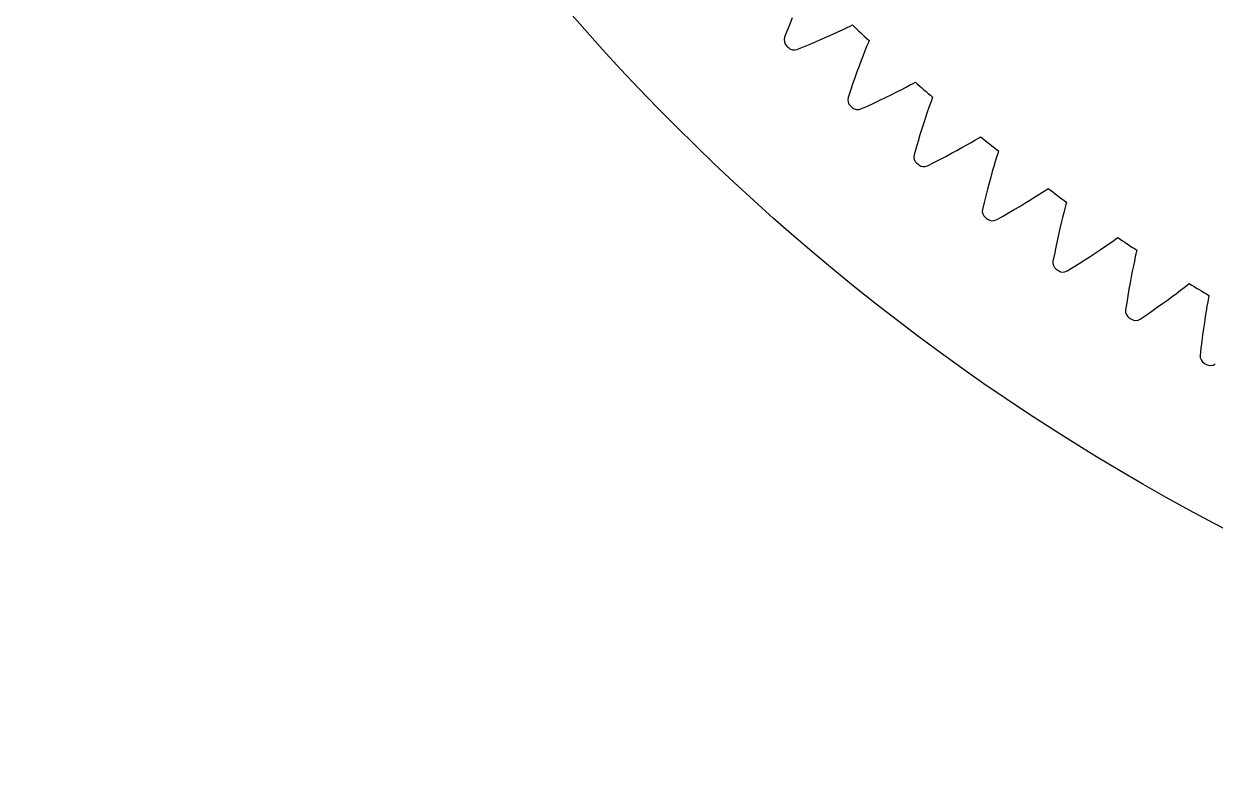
# Model space of a CAD drawing. Header units: millimetres. Extents: x -82 to 82, y -82 to 82.
# Drawn here: x -82.43 to -38.35, y -82.43 to -54.47 of the extents above; entities that cross this region are included whole.
import ezdxf

# ---------------------------------------------------------------- set-up
doc = ezdxf.new("R2010")
doc.units = ezdxf.units.MM

msp = doc.modelspace()

# ---------------------------------------------------------------- linework, layer by layer
at = {"layer": 'outer'}
msp.add_circle((0, 0), 82.428227, dxfattribs=at)
at = {"layer": 'output_ring'}
for p, q in [((-54.092244, -54.484737), (-54.184711, -54.723343)), ((-54.001188, -54.255402), (-54.092244, -54.484737)), ((-52.139811, -54.689558), (-51.987986, -54.617445)), ((-51.987986, -54.617445), (-51.85868, -54.555105)), ((-51.85868, -54.555105), (-51.770581, -54.512134)), ((-54.184711, -54.723343), (-54.278678, -54.97033)), ((-53.112588, -55.125584), (-52.894986, -55.031783)), ((-52.894986, -55.031783), (-52.687836, -54.940541)), ((-52.687836, -54.940541), (-52.492025, -54.852495)), ((-52.492025, -54.852495), (-52.308763, -54.768463)), ((-52.308763, -54.768463), (-52.139811, -54.689558)), ((-51.153865, -55.091269), (-51.191219, -55.181892)), ((-53.821547, -55.417985), (-53.576582, -55.318866)), ((-53.576582, -55.318866), (-53.339965, -55.221423)), ((-53.339965, -55.221423), (-53.112588, -55.125584)), ((-51.307754, -55.470911), (-51.375896, -55.644484)), ((-51.245317, -55.314858), (-51.307754, -55.470911)), ((-51.191219, -55.181892), (-51.245317, -55.314858)), ((-51.448255, -55.83266), (-51.523832, -56.033614)), ((-51.375896, -55.644484), (-51.448255, -55.83266)), ((-51.601887, -56.246084), (-51.681839, -56.469146)), ((-51.523832, -56.033614), (-51.601887, -56.246084)), ((-51.763212, -56.702093), (-51.845606, -56.944362)), ((-51.681839, -56.469146), (-51.763212, -56.702093)), ((-49.969414, -56.910886), (-49.803915, -56.824974)), ((-49.803915, -56.824974), (-49.655243, -56.746567)), ((-49.655243, -56.746567), (-49.528661, -56.678867)), ((-49.528661, -56.678867), (-49.442438, -56.632245)), ((-51.845606, -56.944362), (-51.929148, -57.195066)), ((-50.980744, -57.406631), (-50.757579, -57.301354)), ((-50.757579, -57.301354), (-50.544096, -57.198523)), ((-50.544096, -57.198523), (-50.340949, -57.098687)), ((-50.340949, -57.098687), (-50.148996, -57.002518)), ((-50.148996, -57.002518), (-49.969414, -56.910886)), ((-48.835538, -57.277154), (-48.88402, -57.412268)), ((-48.802012, -57.185046), (-48.835538, -57.277154)), ((-51.453672, -57.623187), (-51.213073, -57.513897)), ((-51.213073, -57.513897), (-50.980744, -57.406631)), ((-48.939868, -57.570799), (-49.000681, -57.747074)), ((-48.88402, -57.412268), (-48.939868, -57.570799)), ((-49.132193, -58.142057), (-49.201282, -58.357609)), ((-49.065097, -57.938115), (-49.132193, -58.142057)), ((-49.000681, -57.747074), (-49.065097, -57.938115)), ((-49.271823, -58.583824), (-49.34337, -58.819974)), ((-49.201282, -58.357609), (-49.271823, -58.583824)), ((-49.415546, -59.06548), (-49.488516, -59.319464)), ((-49.34337, -58.819974), (-49.415546, -59.06548)), ((-47.905746, -59.156662), (-47.717989, -59.052539)), ((-47.717989, -59.052539), (-47.542402, -58.953467)), ((-47.542402, -58.953467), (-47.380645, -58.860701)), ((-47.380645, -58.860701), (-47.235387, -58.776136)), ((-47.235387, -58.776136), (-47.111751, -58.703195)), ((-47.111751, -58.703195), (-47.027556, -58.653003)), ((-48.759718, -59.608028), (-48.532085, -59.491127)), ((-48.532085, -59.491127), (-48.313525, -59.376597)), ((-48.313525, -59.376597), (-48.104535, -59.264918)), ((-48.104535, -59.264918), (-47.905746, -59.156662)), ((-46.436964, -59.408958), (-46.486125, -59.569689)), ((-46.394182, -59.271932), (-46.436964, -59.408958)), ((-46.364543, -59.178501), (-46.394182, -59.271932)), ((-48.99553, -59.727298), (-48.759718, -59.608028)), ((-46.595862, -59.941926), (-46.654359, -60.148499)), ((-46.539503, -59.748355), (-46.595862, -59.941926)), ((-46.486125, -59.569689), (-46.539503, -59.748355)), ((-46.714361, -60.366755), (-46.775367, -60.595726)), ((-46.654359, -60.148499), (-46.714361, -60.366755)), ((-46.775367, -60.595726), (-46.836963, -60.834664)), ((-45.031984, -60.892624), (-44.874254, -60.793165)), ((-44.874254, -60.793165), (-44.732665, -60.702592)), ((-44.732665, -60.702592), (-44.612191, -60.624537)), ((-44.612191, -60.624537), (-44.530172, -60.570864)), ((-46.898794, -61.082978), (-46.961065, -61.339794)), ((-46.836963, -60.834664), (-46.898794, -61.082978)), ((-45.784712, -61.347674), (-45.580581, -61.227341)), ((-45.580581, -61.227341), (-45.386501, -61.110856)), ((-45.386501, -61.110856), (-45.203269, -60.998962)), ((-45.203269, -60.998962), (-45.031984, -60.892624)), ((-43.871436, -61.162728), (-43.908442, -61.301425)), ((-43.845735, -61.068137), (-43.871436, -61.162728)), ((-46.451433, -61.726627), (-46.220823, -61.597587)), ((-46.220823, -61.597587), (-45.998284, -61.471256)), ((-45.998284, -61.471256), (-45.784712, -61.347674)), ((-43.996678, -61.644818), (-44.044882, -61.840579)), ((-43.950829, -61.464073), (-43.996678, -61.644818)), ((-43.908442, -61.301425), (-43.950829, -61.464073)), ((-44.094677, -62.04942), (-44.145487, -62.269998)), ((-44.044882, -61.840579), (-44.094677, -62.04942)), ((-44.196852, -62.501322), (-44.248387, -62.74263)), ((-44.145487, -62.269998), (-44.196852, -62.501322)), ((-42.289138, -62.618978), (-42.151466, -62.522555)), ((-42.151466, -62.522555), (-42.034367, -62.439524)), ((-42.034367, -62.439524), (-41.954667, -62.382463)), ((-44.299766, -62.993316), (-44.351228, -63.252514)), ((-44.248387, -62.74263), (-44.299766, -62.993316)), ((-42.976665, -63.082351), (-42.787632, -62.95784)), ((-42.787632, -62.95784), (-42.609246, -62.838372)), ((-42.609246, -62.838372), (-42.442565, -62.724955)), ((-42.442565, -62.724955), (-42.289138, -62.618978)), ((-41.271724, -62.946223), (-41.30289, -63.086348)), ((-41.250007, -62.850639), (-41.271724, -62.946223)), ((-43.60084, -63.479082), (-43.383787, -63.343544)), ((-43.383787, -63.343544), (-43.175577, -63.211127)), ((-43.175577, -63.211127), (-42.976665, -63.082351)), ((-41.376669, -63.433134), (-41.416633, -63.630743)), ((-41.338428, -63.250628), (-41.376669, -63.433134)), ((-41.30289, -63.086348), (-41.338428, -63.250628)), ((-43.825844, -63.617666), (-43.60084, -63.479082)), ((-41.457639, -63.841486), (-41.499167, -64.063998)), ((-41.416633, -63.630743), (-41.457639, -63.841486)), ((-41.5408, -64.29727), (-41.582185, -64.540525)), ((-41.499167, -64.063998), (-41.5408, -64.29727)), ((-39.778687, -64.447244), (-39.629833, -64.334936)), ((-39.629833, -64.334936), (-39.496319, -64.232833)), ((-39.496319, -64.232833), (-39.3828, -64.14497)), ((-39.3828, -64.14497), (-39.305559, -64.084622)), ((-41.623022, -64.793142), (-41.663584, -65.054268)), ((-41.582185, -64.540525), (-41.623022, -64.793142)), ((-40.297352, -64.826693), (-40.113699, -64.694376)), ((-40.113699, -64.694376), (-39.940473, -64.567542)), ((-39.940473, -64.567542), (-39.778687, -64.447244)), ((-38.624878, -64.760596), (-38.653506, -64.92622)), ((-38.599608, -64.619288), (-38.624878, -64.760596)), ((-38.581912, -64.522879), (-38.599608, -64.619288)), ((-40.904367, -65.249214), (-40.693179, -65.104705)), ((-40.693179, -65.104705), (-40.490697, -64.963685)), ((-40.490697, -64.963685), (-40.297352, -64.826693)), ((-38.684071, -65.110168), (-38.715724, -65.309277)), ((-38.653506, -64.92622), (-38.684071, -65.110168)), ((-41.12337, -65.397098), (-40.904367, -65.249214)), ((-38.747869, -65.521552), (-38.780044, -65.745607)), ((-38.715724, -65.309277), (-38.747869, -65.521552)), ((-38.811871, -65.980419), (-38.843034, -66.225193)), ((-38.780044, -65.745607), (-38.811871, -65.980419)), ((-38.873256, -66.479298), (-38.902848, -66.741894)), ((-38.843034, -66.225193), (-38.873256, -66.479298))]:
    msp.add_line(p, q, dxfattribs=at)
for centre, radius, start, end in [((0, 0), 75.178227, 226.477612, 227.122388), ((-53.996975, -55.073497), 0.3, 159.88585, 225.565489), ((0, 0), 77.428227, 225.565489, 225.634511), ((-53.930591, -55.138505), 0.3, 225.634511, 291.31415), ((0, 0), 75.178227, 228.877612, 229.522388), ((-51.643372, -57.286347), 0.3, 162.28585, 227.965489), ((0, 0), 77.428227, 227.965489, 228.034511), ((-51.574324, -57.348518), 0.3, 228.034511, 293.71415), ((0, 0), 75.178227, 231.277612, 231.922388), ((-49.199169, -59.398697), 0.3, 164.68585, 230.365489), ((0, 0), 77.428227, 230.365489, 230.434511), ((-49.127578, -59.457922), 0.3, 230.434511, 296.11415), ((0, 0), 75.178227, 233.677612, 234.322388), ((-46.668653, -61.406842), 0.3, 167.08585, 232.765489), ((0, 0), 77.428227, 232.765489, 232.834511), ((-46.594645, -61.463017), 0.3, 232.834511, 298.51415), ((0, 0), 75.178227, 236.077612, 236.722388), ((-44.056265, -63.307258), 0.3, 169.48585, 235.165489), ((0, 0), 77.428227, 235.165489, 235.234511), ((-43.97997, -63.360284), 0.3, 235.234511, 300.91415), ((0, 0), 75.178227, 238.477612, 239.122388), ((-41.366588, -65.096611), 0.3, 171.88585, 237.565489), ((0, 0), 77.428227, 237.565489, 237.634511), ((-41.288139, -65.146397), 0.3, 237.634511, 303.31415), ((-38.604339, -66.771763), 0.3, 174.28585, 239.965489), ((0, 0), 77.428227, 239.965489, 240.034511), ((-38.523874, -66.81822), 0.3, 240.034511, 305.71415)]:
    msp.add_arc(centre, radius, start, end, dxfattribs=at)

doc.saveas('drawing.dxf')
